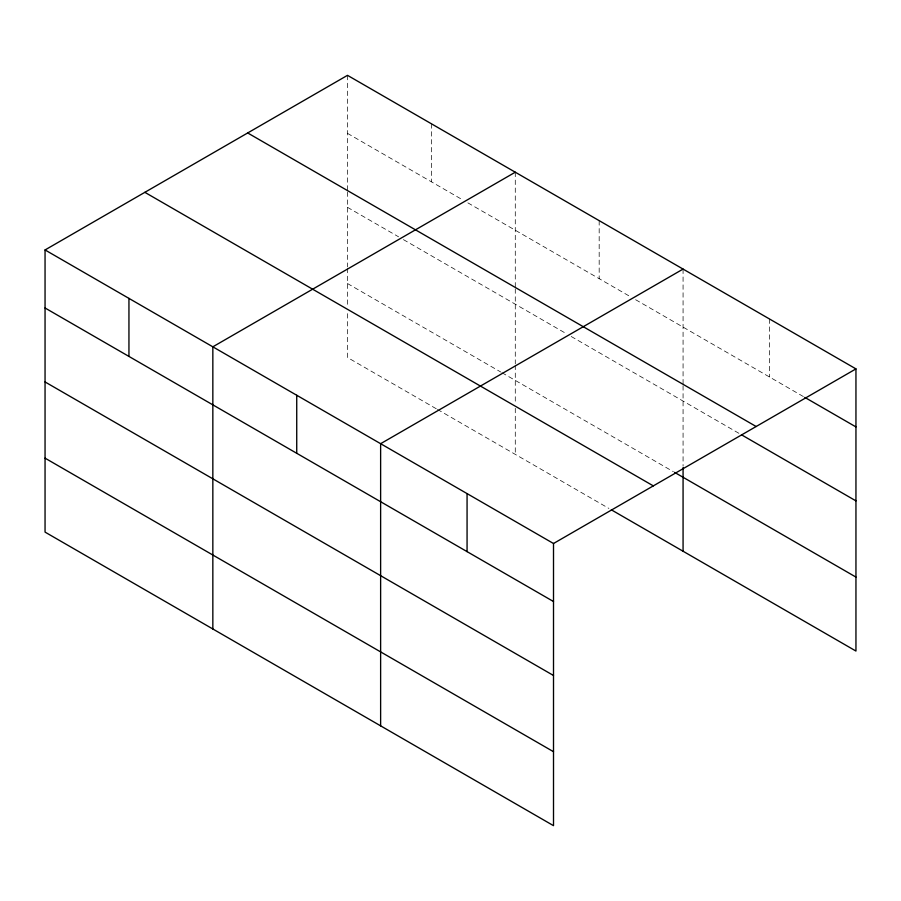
<?xml version="1.0" encoding="UTF-8"?>
<svg xmlns="http://www.w3.org/2000/svg" width="901" height="901" viewBox="0 0 901 901"><rect width="100%" height="100%" fill="white"/><g stroke="black" fill="none" stroke-linecap="round" stroke-linejoin="round"><path stroke-width="0.68" stroke-dasharray="4.5 3.38" d="M347.493 133.359L463.001 200.056M467.867 202.86L630.79 296.925M635.655 299.729L803.602 396.688M347.493 207.331L398.569 236.805M403.423 239.621L566.357 333.685M571.211 336.49L739.079 433.404M347.493 283.533L500.697 371.978M501.913 372.687L673.351 471.662M436.253 408.739L347.493 357.494L347.493 311.442M437.469 409.448L608.907 508.423M769.51 318.988L769.51 377.012M683.071 269.084L683.071 384.322M683.071 385.718L683.071 466.189M599.176 220.644L599.176 278.668M515.282 172.204L515.282 287.453M515.282 288.849L515.282 363.779M515.282 365.164L515.282 402.736M515.282 408.311L515.282 454.374M431.388 123.775L431.388 181.799M347.493 75.335L347.493 190.584M347.493 191.981L347.493 266.91M347.493 268.295L347.493 305.867"/><path stroke-width="1.35" d="M45.05 249.949L553.507 543.506L553.507 825.665L45.05 532.108L45.05 249.949L347.493 75.335L855.95 368.892L855.95 651.051L611.34 509.82M515.282 172.204L212.839 346.817L212.839 628.988M683.071 269.084L380.627 443.697L380.627 725.857M553.507 543.506L855.95 368.892M804.818 397.397L855.95 426.916M247.685 132.954L756.142 426.511M741.512 434.811L855.95 500.877M674.567 472.361L855.95 577.09M144.858 192.33L653.315 485.876M45.05 307.984L553.507 601.53M45.05 381.945L553.507 675.491M45.05 458.147L553.507 751.704M683.071 467.574L683.071 551.243M467.067 493.602L467.067 551.626M296.733 395.257L296.733 453.293M128.944 298.389L128.944 356.413"/></g></svg>
